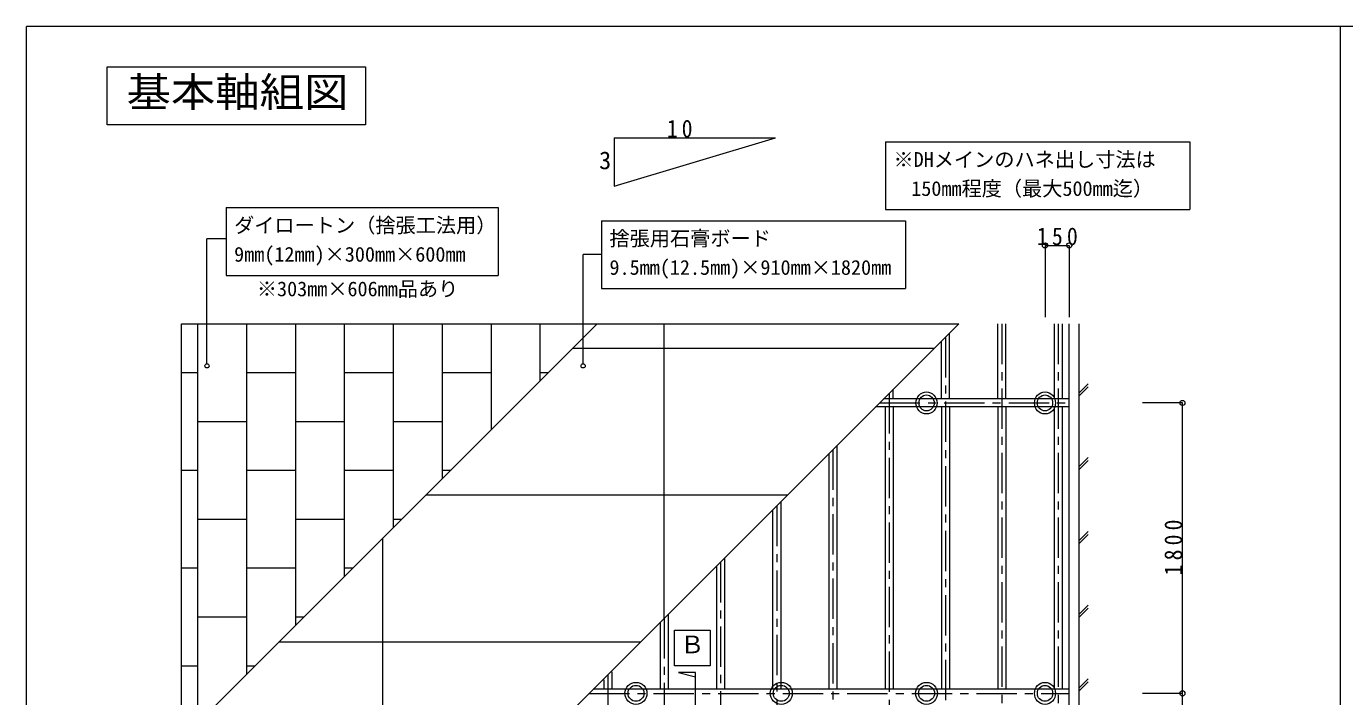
# Model space of a CAD drawing. Units: millimetres on the paper, enlarged 20 times, with parts at other scales. Extents: x -4155 to 4045, y -2866 to 2834.
# Drawn here: x -4155 to -888, y 1172 to 2834 of the extents above; entities that cross this region are included whole.
import ezdxf
from ezdxf.enums import TextEntityAlignment as Align

# ---------------------------------------------------------------- set-up
doc = ezdxf.new("R2010")
doc.units = ezdxf.units.MM
doc.header["$LTSCALE"] = 20
doc.linetypes.add('CHAIN1', pattern=[8, 5, -1, 1, -1])
for name, color, linetype, lineweight in [('0-0_基本', 7, 'Continuous', 9), ('0-1_軸組', 7, 'Continuous', 9), ('0-2_インサート', 7, 'Continuous', 9), ('0-3_文字', 7, 'Continuous', 9), ('0-5_仕上', 7, 'Continuous', 9), ('F-0_図枠', 7, 'Continuous', 9), ('F-1_レイアウト', 7, 'Continuous', 9)]:
    doc.layers.add(name, color=color, linetype=linetype, lineweight=lineweight)
doc.styles.add('ＭＳ ゴシック', font='')
doc.styles.get('ＭＳ ゴシック').set_extended_font_data('MS Gothic')

msp = doc.modelspace()

# ---------------------------------------------------------------- linework, layer by layer
at = {"layer": '0-0_基本', "color": 4, "linetype": 'CHAIN1'}
for p, q in [((-1737.59, 2096.57), (-1737.59, -849.29)), ((-1598.13, 2096.57), (-1598.13, -849.29)), ((-1877.05, 2063.91), (-1877.05, -849.29)), ((-2040.39, 1900.57), (-1570.48, 1900.57)), ((-2016.51, 1924.45), (-2016.51, -849.29)), ((-2155.97, 1784.99), (-2155.97, -849.29)), ((-2295.43, 1645.53), (-2295.43, -849.29)), ((-2434.89, 1506.07), (-2434.89, -849.29)), ((-2574.35, 1366.61), (-2574.35, -849.29)), ((-2713.81, 1227.15), (-2713.81, -849.29)), ((-2760.39, 1180.57), (-1570.48, 1180.57))]:
    msp.add_line(p, q, dxfattribs=at)
at = {"layer": '0-0_基本'}
for p, q in [((-1570.48, -849.29), (-1570.48, 2096.57)), ((-1546.48, 1924.89), (-1523.34, 1948.03)), ((-1546.48, 1917.44), (-1523.34, 1940.58)), ((-1546.48, 1741.97), (-1523.34, 1765.12)), ((-1546.48, 1734.52), (-1523.34, 1757.66)), ((-1546.48, 1559.06), (-1523.34, 1582.2)), ((-1546.48, 1551.61), (-1523.34, 1574.75)), ((-1546.48, 1376.15), (-1523.34, 1399.29)), ((-1546.48, 1368.7), (-1523.34, 1391.84)), ((-1546.48, 1193.24), (-1523.34, 1216.38)), ((-1546.48, 1185.78), (-1523.34, 1208.92))]:
    msp.add_line(p, q, dxfattribs=at)
msp.add_lwpolyline([(-1546.48, 2096.57), (-1546.48, -873.29), (-1570.48, -873.29)], dxfattribs=at)
at = {"layer": '0-1_軸組'}
for p, q in [((-1747.59, 1910.57), (-1747.59, 2096.57)), ((-1727.59, 1910.57), (-1727.59, 2096.57)), ((-1608.13, 2096.57), (-1608.13, 1910.57)), ((-1588.13, 2096.57), (-1588.13, 1910.57)), ((-1867.05, 1910.57), (-1867.05, 2073.91)), ((-1887.05, 1910.57), (-1887.05, 2053.91)), ((-2006.51, 1910.57), (-2006.51, 1934.45)), ((-1570.48, 1910.57), (-2030.39, 1910.57)), ((-2026.51, 1910.57), (-2026.51, 1914.45)), ((-1570.48, 1890.57), (-2050.39, 1890.57)), ((-2026.51, 1890.57), (-2026.51, 1190.57)), ((-2006.51, 1890.57), (-2006.51, 1190.57)), ((-1887.05, 1890.57), (-1887.05, 1190.57)), ((-1867.05, 1890.57), (-1867.05, 1190.57)), ((-1747.59, 1890.57), (-1747.59, 1190.57)), ((-1727.59, 1890.57), (-1727.59, 1190.57)), ((-1608.13, 1890.57), (-1608.13, 1190.57)), ((-1588.13, 1890.57), (-1588.13, 1190.57)), ((-2165.97, 1774.99), (-2165.97, 1190.57)), ((-2145.97, 1794.99), (-2145.97, 1190.57)), ((-2305.43, 1635.53), (-2305.43, 1190.57)), ((-2285.43, 1655.53), (-2285.43, 1190.57)), ((-2424.89, 1516.07), (-2424.89, 1190.57)), ((-2444.89, 1496.07), (-2444.89, 1190.57)), ((-2564.35, 1376.61), (-2564.35, 1190.57)), ((-2584.35, 1356.61), (-2584.35, 1190.57)), ((-2723.81, 1214.08), (-2723.81, 1190.57)), ((-2703.81, 1234.08), (-2703.81, 1190.57)), ((-1570.48, 1190.57), (-2750.39, 1190.57))]:
    msp.add_line(p, q, dxfattribs=at)
at = {"layer": '0-2_インサート'}
for centre, radius in [((-2644.08, 1180.57), 27.25), ((-2644.08, 1180.57), 19.78), ((-2284.08, 1180.57), 27.25), ((-2284.08, 1180.57), 19.78), ((-1924.08, 1180.57), 27.25), ((-1924.08, 1180.57), 19.78)]:
    msp.add_circle(centre, radius, dxfattribs=at)
for centre, major_axis in [((-1924.08, 1900.57), (0, 27.25)), ((-1630.48, 1900.57), (0, 27.25)), ((-1924.08, 1900.57), (0, 19.78)), ((-1630.48, 1900.57), (0, 19.78)), ((-1630.48, 1180.57), (0, 27.25)), ((-1630.48, 1180.57), (0, 19.78))]:
    msp.add_ellipse(centre, major_axis=major_axis, ratio=0.95783, dxfattribs=at)
at = {"layer": '0-3_文字'}
for p, q in [((-3954.85, 2734.35), (-3314.77, 2734.35)), ((-3314.77, 2734.35), (-3314.77, 2589.96)), ((-2698.04, 2558.15), (-2298.04, 2558.15)), ((-3660.01, 2384.87), (-3660.01, 2216.87)), ((-3660.01, 2307.33), (-3707.31, 2307.33)), ((-3707.31, 1997.73), (-3707.31, 2307.33)), ((-1630.48, 2291.19), (-1630.48, 2112.99)), ((-2729.83, 2268.27), (-2775.14, 2268.27)), ((-2775.14, 1997.73), (-2775.14, 2268.27)), ((-3660.01, 2216.87), (-2985.97, 2216.87)), ((-2548.61, 1336.81), (-2460.61, 1336.81)), ((-2548.61, 1248.81), (-2548.61, 1336.81)), ((-2460.61, 1336.81), (-2460.61, 1248.81)), ((-2460.61, 1248.81), (-2548.61, 1248.81)), ((-2538.56, 1232.45), (-2496.71, 1221.23)), ((-2496.71, 1232.45), (-2538.56, 1232.45)), ((-2496.71, 1107.05), (-2496.71, 1232.45))]:
    msp.add_line(p, q, dxfattribs=at)
for points in [[(-3314.77, 2589.96), (-3954.85, 2589.96), (-3954.85, 2734.35)], [(-2698.04, 2558.15), (-2698.04, 2438.15), (-2298.04, 2558.15)], [(-2025.99, 2547.93), (-2025.99, 2379.93), (-1271.95, 2379.93)], [(-2025.99, 2547.93), (-1271.95, 2547.93), (-1271.95, 2379.93)], [(-3660.01, 2384.87), (-2985.97, 2384.87), (-2985.97, 2216.87)], [(-2729.83, 2352.27), (-1975.79, 2352.27), (-1975.79, 2184.27)], [(-2729.83, 2352.27), (-2729.83, 2184.27), (-1975.79, 2184.27)], [(-1630.48, 2291.19), (-1570.48, 2291.19), (-1570.48, 2112.99)], [(-1289.96, 1180.57), (-1289.96, 1900.57), (-1389.26, 1900.57)], [(-1289.96, 460.57), (-1289.96, 1180.57), (-1389.26, 1180.57)]]:
    msp.add_lwpolyline(points, dxfattribs=at)
for centre, radius in [((-1630.48, 2291.19), 6.38), ((-1570.48, 2291.19), 6.38), ((-3707.31, 1992.54), 5.19), ((-2775.14, 1992.54), 5.19), ((-1289.96, 1900.57), 6.38), ((-1289.96, 1180.57), 6.38)]:
    msp.add_circle(centre, radius, dxfattribs=at)
at = {"layer": '0-5_仕上'}
for p, q in [((-3770.48, 1066.57), (-3770.48, 2096.57)), ((-1844.39, 2096.57), (-3770.48, 170.48)), ((-3770.48, 1066.57), (-2740.48, 2096.57)), ((-3770.48, 2096.57), (-1844.39, 2096.57)), ((-3730.48, 2096.57), (-3730.48, 1106.57)), ((-3609.28, 2096.57), (-3609.28, 1227.77)), ((-3488.08, 2096.57), (-3488.08, 1348.97)), ((-3366.88, 2096.57), (-3366.88, 1470.17)), ((-3245.68, 2096.57), (-3245.68, 1591.37)), ((-3124.48, 2096.57), (-3124.48, 1712.57)), ((-3003.28, 2096.57), (-3003.28, 1833.77)), ((-2882.08, 2096.57), (-2882.08, 1954.97)), ((-2574.35, 1366.61), (-2574.35, 2096.57)), ((-2800.48, 2036.57), (-1904.39, 2036.57)), ((-3730.48, 1975.37), (-3770.48, 1975.37)), ((-3488.08, 1975.37), (-3609.28, 1975.37)), ((-3245.68, 1975.37), (-3366.88, 1975.37)), ((-3003.28, 1975.37), (-3124.48, 1975.37)), ((-2861.68, 1975.37), (-2882.08, 1975.37)), ((-3609.28, 1854.17), (-3730.48, 1854.17)), ((-3366.88, 1854.17), (-3488.08, 1854.17)), ((-3124.48, 1854.17), (-3245.68, 1854.17)), ((-3730.48, 1732.97), (-3770.48, 1732.97)), ((-3488.08, 1732.97), (-3609.28, 1732.97)), ((-3245.68, 1732.97), (-3366.88, 1732.97)), ((-3104.08, 1732.97), (-3124.48, 1732.97)), ((-3164.48, 1672.57), (-2268.39, 1672.57)), ((-3609.28, 1611.77), (-3730.48, 1611.77)), ((-3366.88, 1611.77), (-3488.08, 1611.77)), ((-3225.28, 1611.77), (-3245.68, 1611.77)), ((-3271.65, 669.31), (-3271.65, 1565.4)), ((-3730.48, 1490.57), (-3770.48, 1490.57)), ((-3488.08, 1490.57), (-3609.28, 1490.57)), ((-3346.48, 1490.57), (-3366.88, 1490.57)), ((-3609.28, 1369.37), (-3730.48, 1369.37)), ((-3467.68, 1369.37), (-3488.08, 1369.37)), ((-3528.48, 1308.57), (-2632.39, 1308.57)), ((-3730.48, 1248.17), (-3770.48, 1248.17)), ((-3588.88, 1248.17), (-3609.28, 1248.17))]:
    msp.add_line(p, q, dxfattribs=at)
at = {"layer": 'F-0_図枠'}
for p in [(4045.15, 2834.35), (-4154.85, -2865.65)]:
    msp.add_line(p, (-4154.85, 2834.35), dxfattribs=at)
at = {"layer": 'F-1_レイアウト'}
msp.add_line((-897.93, -2505.65), (-897.93, 2834.35), dxfattribs=at)

# ---------------------------------------------------------------- texts
at = {"layer": '0-3_文字', "style": 'ＭＳ ゴシック', "width": 1.1}
msp.add_text('基本軸組図', height=73.31, dxfattribs=at).set_placement((-3906.68, 2612.85), align=Align.BOTTOM_LEFT)
at = {"layer": '0-3_文字', "style": 'ＭＳ ゴシック'}
for s, height, p in [('3', 43.99, (-2735.48, 2467.01)), ('※DHメインのハネ出し寸法は', 36.66, (-2005.99, 2474.93)), ('150mm程度（最大500mm迄）', 36.66, (-1962.02, 2402.93)), ('ダイロートン（捨張工法用）', 36.66, (-3640.01, 2311.87)), ('捨張用石膏ボード', 36.66, (-2709.83, 2279.27)), ('9mm(12mm)×300mm×600mm', 36.66, (-3640.01, 2239.87)), ('9.5mm(12.5mm)×910mm×1820mm', 36.66, (-2709.83, 2207.27)), ('※303mm×606mm品あり', 36.66, (-3583.67, 2154.12)), ('Ｂ', 43.99, (-2534.68, 1266.63))]:
    msp.add_text(s, height=height, dxfattribs=at).set_placement(p, align=Align.BOTTOM_LEFT)
at = {"layer": '0-3_文字', "char_height": 43.99, "attachment_point": 7, "style": 'ＭＳ ゴシック'}
for s, insert in [('\\T1.36;\\W0.9;10', (-2567.49, 2558.15)), ('\\T1.38;\\W0.9;150', (-1650.48, 2291.19))]:
    msp.add_mtext(s, dxfattribs=dict(at, insert=insert))
at = {"layer": '0-3_文字', "insert": (-1289.96, 1473.07), "char_height": 43.99, "attachment_point": 7, "rotation": 90, "style": 'ＭＳ ゴシック'}
msp.add_mtext('\\T1.38;\\W0.9;1800', dxfattribs=at)

doc.saveas('drawing.dxf')
